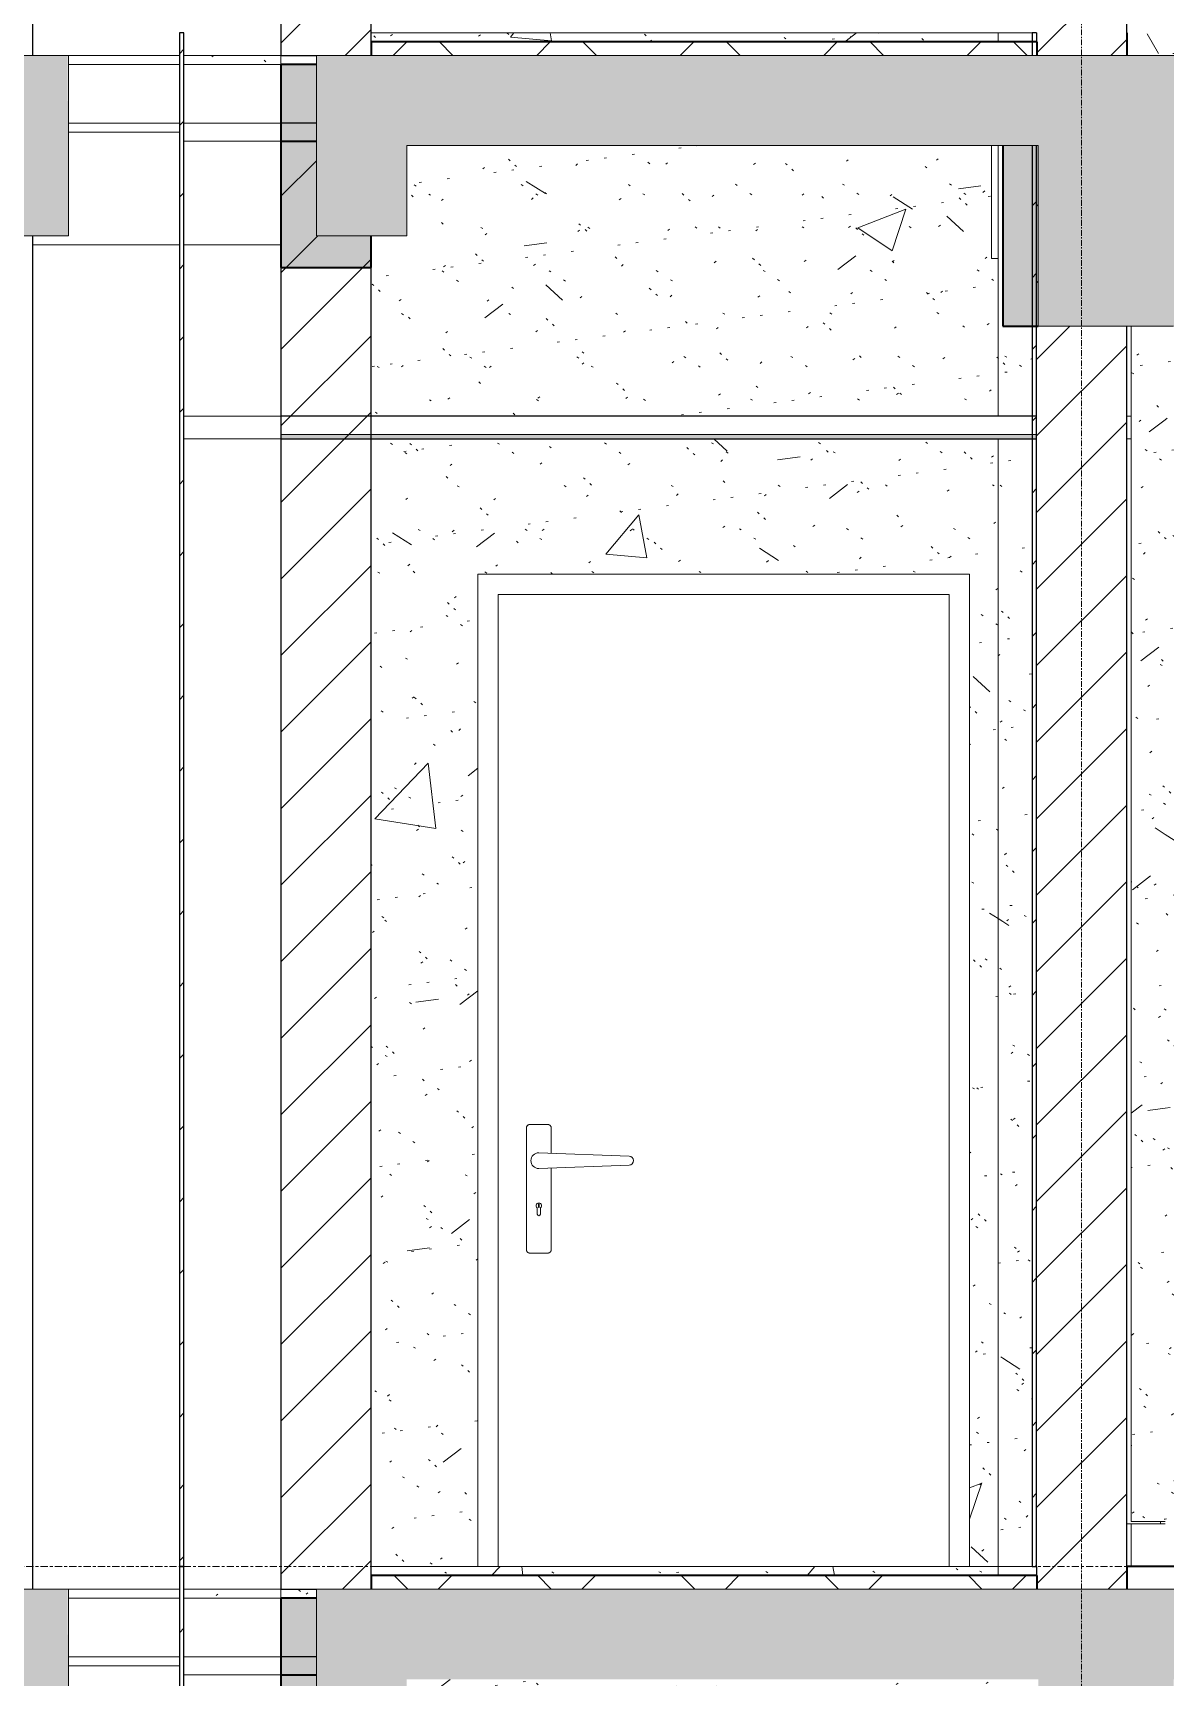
# Model space of a CAD drawing. Header units: millimetres. Extents: x 3451 to 201731, y -8641 to 35300.
# Drawn here: x 128366 to 130876, y 15555 to 19200 of the extents above; entities that cross this region are included whole.
import ezdxf

# ---------------------------------------------------------------- set-up
doc = ezdxf.new("R2010")
doc.units = ezdxf.units.MM
doc.linetypes.add('Centre', pattern=[31.75, 6.35, -4.7625, 15.875, -4.7625])
doc.linetypes.add('Grid Line', pattern=[22.225, 12.7, -3.175, 3.175, -3.175])
for name, color, linetype, lineweight in [('0-2', 50, 'Continuous', 5), ('A-CLNG', 13, 'Continuous', 9), ('A-CLNG-1', 13, 'Continuous', 25), ('A-CLNG-PATT-1', 13, 'Continuous', 9), ('A-DETL-GENF-1', 7, 'Continuous', 9), ('A-DETL-THIN', 151, 'Continuous', 9), ('A-DOOR', 31, 'Continuous', 9), ('A-DOOR-FRAM', 31, 'Continuous', 9), ('A-FLOR-1', 10, 'Continuous', 35), ('A-FLOR-2', 7, 'Continuous', 9), ('A-FLOR-3', 192, 'Continuous', 35), ('A-FLOR-HRAL', 11, 'Continuous', 9), ('A-FLOR-HRAL-1', 253, 'Continuous', 9), ('A-FLOR-HRAL-2', 53, 'Continuous', 18), ('A-FLOR-LEVL-2', 51, 'Centre', 9), ('A-FLOR-PATT-1', 7, 'Continuous', 9), ('A-FLOR-PATT-3', 8, 'Continuous', 9), ('A-FLOR-PATT-4', 67, 'Continuous', 9), ('A-WALL', 113, 'Continuous', 9), ('A-WALL-1', 113, 'Continuous', 25), ('A-WALL-PATT-2', 9, 'Continuous', 9), ('A-WALL-PATT-4', 111, 'Continuous', 9), ('I-WALL', 2, 'Continuous', 9), ('I-WALL-1', 7, 'Continuous', 9), ('I-WALL-2', 2, 'Continuous', 25), ('S-BEAM-1', 12, 'Continuous', 5), ('S-BEAM-2', 10, 'Continuous', 35), ('S-BEAM-3', 7, 'Continuous', 9), ('S-GRID-1', 1, 'Grid Line', 9)]:
    doc.layers.add(name, color=color, linetype=linetype, lineweight=lineweight)
pattern_1 = [(0, (-51987.05, 14125), (609.6, 152.4), [50.292, -406.908, 50.292, -406.908, -2438.4]), (0, (-51987.05, 14125), (609.6, 152.4), [-914.4, 50.292, -864.108, 50.292, -406.908, -1066.8]), (0, (-51987.05, 14125), (609.6, 152.4), [-2286, 50.292, -254.508, 50.292, -711.708]), (120, (-51758.45, 14201.2), (-436.7823, 451.7291), [50.292, -406.908, 50.292, -2845.308]), (120, (-51758.45, 14201.2), (-436.7823, 451.7291), [-507.492, -406.908, 50.292, -864.108, -1524]), (120, (-51758.45, 14201.2), (-436.7823, 451.7291), [-1828.8, 50.292, -406.908, 50.292, -1016.508]), (120, (-51758.45, 14201.2), (-436.7823, 451.7291), [-2336.292, -254.508, 50.292, -711.708]), (240, (-51682.25, 14506), (-172.8177, -604.1291), [50.292, -406.908, 50.292, -406.908, -2438.4]), (240, (-51682.25, 14506), (-172.8177, -604.1291), [-914.4, 50.292, -864.108, 50.292, -406.908, -1066.8]), (240, (-51682.25, 14506), (-172.8177, -604.1291), [-2286, 50.292, -254.508, 50.292, -711.708])]
pattern_2 = [(50, (-51987.05, 14125), (1093.104, -95.634), [114.3, -1257.3]), (355, (-51987, 14125), (-211.46, 1146.34), [91.44, -1005.84]), (100.451, (-51896, 14117), (881.656, 1050.7), [97.14, -1068.54]), (46.184, (-51987, 14429.8), (1626.47, -252.26), [171.45, -1885.95]), (96.636, (-51851.5, 14408.8), (1424.42, 1484.57), [145.71, -1602.81]), (351.184, (-51987, 14429.8), (1424.43, 1484.55), [137.16, -1508.76]), (21, (-51834.65, 14353.6), (909.686, -613.59), [114.3, -1257.3]), (326, (-51834.7, 14353.6), (370.81, 1105.13), [91.44, -1005.84]), (71.451, (-51758.8, 14302.5), (1280.503, 491.53), [97.14, -1068.54]), (37.5, (-51987.05, 14125), (18.531, 507.33), [50.292, -943.356, 50.292, -970.788, -1009.65]), (37.5, (-51987.05, 14125), (18.531, 507.33), [-2014.728, 50.292, -959.358]), (7.5, (-51987.05, 14125), (400.918, 601.084), [50.292, -531.876, 50.292, -920.496, -384.81]), (7.5, (-51987.05, 14125), (400.918, 601.084), [-1552.956, 50.292, -334.518]), (327.5, (-52326.9, 14125), (813.545, -34.374), [50.292, -330.708, 50.292, -1138.428, -1577.34]), (327.5, (-52326.9, 14125), (813.545, -34.374), [-1569.72, 50.29, -1527.05]), (317.5, (-52479.3, 14125), (888.775, 152.56), [50.292, -445.008, 50.292, -739.14, -1120.14]), (317.5, (-52479.3, 14125), (888.775, 152.56), [-1284.73, 50.29, -1069.85])]
pattern_3 = [(37.5, (-51987.05, 14125), (-4.7995, 146.8239), [5.029, -110.795, 5.029, -124.511, -123.825]), (37.5, (-51987.05, 14125), (-4.7995, 146.8239), [-245.364, 5.029, -118.796]), (7.5, (-51987.05, 14125), (134.8574, 215.0472), [5.029, -57.455, 5.029, -99.365, -40.005]), (7.5, (-51987.05, 14125), (134.8574, 215.0472), [-166.878, 5.029, -34.976]), (327.5, (-52080.78, 14125), (237.2978, 0.4316), [5.029, -33.071, 5.029, -132.131, -179.07]), (327.5, (-52080.78, 14125), (237.2978, 0.4316), [-175.26, 5.029, -174.041]), (317.5, (-52080.78, 14125), (229.067, 66.8792), [5.029, -14.021, 5.029, -84.887, -102.87]), (317.5, (-52080.78, 14125), (229.067, 66.8792), [-108.966, 5.029, -97.841])]
pattern_4 = [(45, (148640.78, 14125), (-84.8528, 84.8528), [])]
pattern_5 = [(45, (148640.78, 14125), (-159.099, 159.099), []), (135, (148640.78, 14125), (-159.099, -159.099), [])]
pattern_6 = [(50, (148640.8, 14125), (1093.104, -95.634), [114.3, -1257.3]), (355, (148640.8, 14125), (-211.46, 1146.34), [91.44, -1005.84]), (100.451, (148731.9, 14117), (881.656, 1050.7), [97.14, -1068.54]), (46.184, (148640.8, 14429.8), (1626.475, -252.26), [171.45, -1885.95]), (96.636, (148776.3, 14408.8), (1424.42, 1484.57), [145.71, -1602.81]), (351.184, (148640.8, 14429.8), (1424.43, 1484.55), [137.16, -1508.76]), (21, (148793.2, 14353.6), (909.686, -613.59), [114.3, -1257.3]), (326, (148793.2, 14353.6), (370.81, 1105.13), [91.44, -1005.84]), (71.451, (148869, 14302.5), (1280.503, 491.53), [97.14, -1068.54]), (37.5, (148640.8, 14125), (18.5313, 507.33), [50.292, -943.356, 50.292, -970.788, -1009.65]), (37.5, (148640.8, 14125), (18.5313, 507.33), [-2014.728, 50.292, -959.358]), (7.5, (148640.8, 14125), (400.918, 601.084), [50.292, -531.876, 50.292, -920.496, -384.81]), (7.5, (148640.8, 14125), (400.918, 601.084), [-1552.956, 50.292, -334.518]), (327.5, (148300.93, 14125), (813.545, -34.374), [50.292, -330.708, 50.292, -1138.428, -1577.34]), (327.5, (148300.93, 14125), (813.545, -34.374), [-1569.72, 50.292, -1527.048]), (317.5, (148148.5, 14125), (888.775, 152.56), [50.292, -445.008, 50.292, -739.14, -1120.14]), (317.5, (148148.5, 14125), (888.775, 152.56), [-1284.73, 50.29, -1069.85])]
pattern_7 = [(37.5, (148640.78, 14125), (-4.79953, 146.8239), [5.029, -110.795, 5.029, -124.511, -123.825]), (37.5, (148640.78, 14125), (-4.79953, 146.8239), [-245.364, 5.029, -118.796]), (7.5, (148640.78, 14125), (134.8574, 215.0472), [5.029, -57.455, 5.029, -99.365, -40.005]), (7.5, (148640.78, 14125), (134.8574, 215.0472), [-166.878, 5.029, -34.976]), (327.5, (148547.06, 14125), (237.29776, 0.4316), [5.029, -33.071, 5.029, -132.131, -179.07]), (327.5, (148547.06, 14125), (237.29776, 0.4316), [-175.26, 5.029, -174.041]), (317.5, (148547.06, 14125), (229.067, 66.8792), [5.029, -14.021, 5.029, -84.887, -102.87]), (317.5, (148547.06, 14125), (229.067, 66.8792), [-108.966, 5.029, -97.841])]
pattern_8 = [(45, (148640.78, 14125), (-79.5495, 79.5495), [])]

# ---------------------------------------------------------------- blocks, each defined once
blk = doc.blocks.new('NCV_TKTC_KET CAU_rvt-2-TKCS_MẶT CẮT D')
at = {"layer": 'A-FLOR-PATT-1'}
for points in [[(-71711.9, 18960), (-71633.3, 18960), (-71633.3, 19130), (-71711.9, 19130), (-71711.9, 19093)], [(-71633.3, 15560), (-71633.3, 15730), (-71711.9, 15730), (-71711.9, 15560)]]:
    blk.add_hatch(color=256, dxfattribs=at).paths.add_polyline_path(points)
at = {"layer": 'S-BEAM-1'}
for points in [[(-71531.7, 18680), (-71511.9, 18680), (-71511.9, 18750), (-71633.3, 18750), (-71633.3, 19130), (-71711.9, 19130), (-71711.9, 18680), (-71633.3, 18680)], [(-71531.7, 15280), (-71511.9, 15280), (-71511.9, 15350), (-71633.3, 15350), (-71633.3, 15730), (-71711.9, 15730), (-71711.9, 15280), (-71633.3, 15280)]]:
    blk.add_hatch(color=256, dxfattribs=at).paths.add_polyline_path(points)
h = blk.add_hatch(color=256, dxfattribs=at)
h.paths.add_polyline_path([(-69611.9, 18550), (-69611.9, 18950), (-69733.1, 18950), (-69733.1, 18550)])
h.paths.add_polyline_path([(-70111.9, 18550), (-70033.1, 18550), (-70033.1, 18950), (-70111.9, 18950)])
at = {"layer": 'A-FLOR-1'}
for p, q in [((-71633.3, 19130), (-71711.9, 19130)), ((-71711.9, 19130), (-71711.9, 18960)), ((-71711.9, 18960), (-71633.3, 18960)), ((-71633.3, 15730), (-71711.9, 15730)), ((-71711.9, 15730), (-71711.9, 15560)), ((-71711.9, 15560), (-71633.3, 15560))]:
    blk.add_line(p, q, dxfattribs=at)
at = {"layer": 'A-FLOR-2'}
for p, q in [((-72183.4, 19150), (-71936.9, 19150)), ((-71926.9, 19130), (-71711.9, 19130)), ((-71936.9, 18980), (-72183.4, 18980)), ((-71711.9, 18960), (-71926.9, 18960)), ((-72183.4, 15750), (-71936.9, 15750)), ((-71926.9, 15730), (-71711.9, 15730)), ((-71936.9, 15580), (-72183.4, 15580)), ((-71711.9, 15560), (-71926.9, 15560))]:
    blk.add_line(p, q, dxfattribs=at)
at = {"layer": 'S-BEAM-2'}
for p, q in [((-71633.3, 19130), (-71711.9, 19130)), ((-71711.9, 19130), (-71711.9, 18680)), ((-70111.9, 18950), (-70111.9, 18550)), ((-71511.9, 18680), (-71511.9, 18750)), ((-71711.9, 18680), (-71511.9, 18680)), ((-70111.9, 18550), (-70033.1, 18550)), ((-71633.3, 15730), (-71711.9, 15730)), ((-71711.9, 15730), (-71711.9, 15280))]:
    blk.add_line(p, q, dxfattribs=at)
at = {"layer": 'S-BEAM-3'}
for p, q in [((-72183.4, 19130), (-71936.9, 19130)), ((-71926.9, 19130), (-71711.9, 19130)), ((-70136.9, 18950), (-70136.9, 18700)), ((-71936.9, 18730), (-72261.9, 18730)), ((-71711.9, 18730), (-71926.9, 18730)), ((-70136.9, 18700), (-70121.9, 18700)), ((-72183.4, 15730), (-71936.9, 15730)), ((-71926.9, 15730), (-71711.9, 15730))]:
    blk.add_line(p, q, dxfattribs=at)
blk = doc.blocks.new('NCV_TKTC_TANG 6 - 8_rvt-6-TKCS_MẶT CẮT D')
at = {"layer": 'A-FLOR-PATT-4'}
h = blk.add_hatch(dxfattribs=at)
h.set_pattern_fill('FP_33', color=256, style=0, pattern_type=2)
h.set_pattern_definition(pattern_1)
h.paths.add_polyline_path([(-69836.9, 19150), (-66836.9, 19150), (-66836.9, 19200), (-69836.9, 19200)])
at = {"layer": 'A-FLOR-1'}
blk.add_line((-69836.9, 19200), (-69836.9, 19150), dxfattribs=at)
blk = doc.blocks.new('Railing - Railing-946623-TKCS_MẶT CẮT D')
at = {"layer": 'A-FLOR-HRAL-1'}
blk.add_line((-69826.9, 22695), (-69751.9, 22695), dxfattribs=at)
at = {"layer": 'A-FLOR-HRAL-2'}
for p, q in [((-69826.9, 22695), (-69836.9, 22695)), ((-69836.9, 22695), (-69836.9, 22600)), ((-69826.9, 22600), (-69826.9, 22695)), ((-69836.9, 22600), (-69826.9, 22600))]:
    blk.add_line(p, q, dxfattribs=at)
blk = doc.blocks.new('NCV_TKTC_TANG 5_rvt-2-TKCS_MẶT CẮT D')
at = {"layer": 'A-FLOR-PATT-4'}
h = blk.add_hatch(dxfattribs=at)
h.set_pattern_fill('FP_33', color=256, style=0, pattern_type=2)
h.set_pattern_definition(pattern_1)
h.paths.add_polyline_path([(-67613.3, 15750), (-66836.9, 15750), (-66836.9, 15800), (-69836.9, 15800), (-69836.9, 15750), (-68919.5, 15750)])
at = {"layer": 'A-WALL-PATT-2'}
h = blk.add_hatch(dxfattribs=at)
h.set_pattern_fill('FP_35', color=256, style=0, pattern_type=2)
h.set_pattern_definition(pattern_2)
h.paths.add_polyline_path([(-69751.9, 15900), (-66846.9, 15900), (-66846.9, 18700), (-69611.9, 18700), (-69611.9, 18550), (-69751.9, 18550), (-69751.9, 16008.7)])
h = blk.add_hatch(dxfattribs=at)
h.set_pattern_fill('FP_36', color=256, style=0, pattern_type=2)
h.set_pattern_definition(pattern_3)
h.paths.add_polyline_path([(-69751.9, 15900), (-66846.9, 15900), (-66846.9, 18700), (-69611.9, 18700), (-69611.9, 18550), (-69751.9, 18550), (-69751.9, 16008.7)])
h = blk.add_hatch(dxfattribs=at)
h.set_pattern_fill('FP_35', color=256, style=0, pattern_type=2)
h.set_pattern_definition(pattern_2)
h.paths.add_polyline_path([(-69751.9, 15900), (-69751.9, 18550), (-69826.9, 18550), (-69826.9, 15900)])
h = blk.add_hatch(dxfattribs=at)
h.set_pattern_fill('FP_36', color=256, style=0, pattern_type=2)
h.set_pattern_definition(pattern_3)
h.paths.add_polyline_path([(-69751.9, 15900), (-69751.9, 18550), (-69826.9, 18550), (-69826.9, 15900)])
at = {"layer": 'A-FLOR-1'}
for p, q in [((-66836.9, 15800), (-69836.9, 15800)), ((-69836.9, 15800), (-69836.9, 15750))]:
    blk.add_line(p, q, dxfattribs=at)
at = {"layer": 'I-WALL-1'}
for p, q in [((-69826.9, 18550), (-69826.9, 15900)), ((-69826.9, 15900), (-69751.9, 15900))]:
    blk.add_line(p, q, dxfattribs=at)
at = {"layer": 'A-FLOR-HRAL'}
blk.add_blockref('Railing - Railing-946623-TKCS_MẶT CẮT D', (0, -6800), dxfattribs=at)
blk = doc.blocks.new('FD_05 - FD_05-1000x2200mm-V389-TKCS_MẶT CẮT D')
at = {"layer": 'A-DOOR'}
for p, q in [((-71167.8, 6572.5), (-71167.8, 6302.5)), ((-71120.3, 6580), (-71160.3, 6580)), ((-71160.3, 6580), (-71120.3, 6580)), ((-71112.8, 6516.5), (-71112.8, 6572.5)), ((-70939.9, 6510), (-71140.3, 6517.5)), ((-71140.3, 6482.5), (-70939.9, 6490)), ((-71112.8, 6302.5), (-71112.8, 6483.5)), ((-71143.8, 6395.1), (-71143.8, 6381.2)), ((-71141, 6397), (-71141, 6403)), ((-71139.6, 6403), (-71139.6, 6397)), ((-71136.8, 6381.2), (-71136.8, 6395.1)), ((-71160.3, 6295), (-71120.3, 6295)), ((-71120.3, 6295), (-71160.3, 6295))]:
    blk.add_line(p, q, dxfattribs=at)
at = {"layer": 'A-DOOR', "flags": 128}
for points in [[(-71160.3, 6580), (-71160.6, 6580), (-71160.9, 6580), (-71161.2, 6579.9), (-71161.5, 6579.9), (-71161.8, 6579.9), (-71162.1, 6579.8), (-71162.4, 6579.7), (-71162.7, 6579.6), (-71163, 6579.5), (-71163.2, 6579.4), (-71163.5, 6579.3), (-71163.8, 6579.2), (-71164, 6579), (-71164.3, 6578.9), (-71164.5, 6578.7), (-71164.8, 6578.5), (-71165, 6578.3), (-71165.3, 6578.1), (-71165.5, 6577.9), (-71165.7, 6577.7), (-71165.9, 6577.5), (-71166.1, 6577.3), (-71166.3, 6577), (-71166.5, 6576.8), (-71166.6, 6576.6), (-71166.8, 6576.3), (-71166.9, 6576), (-71167.1, 6575.8), (-71167.2, 6575.5), (-71167.3, 6575.2), (-71167.4, 6574.9), (-71167.5, 6574.7), (-71167.6, 6574.4), (-71167.6, 6574.1), (-71167.7, 6573.8), (-71167.7, 6573.5), (-71167.8, 6573.2), (-71167.8, 6572.9), (-71167.8, 6572.6), (-71167.8, 6572.5)], [(-71112.8, 6572.5), (-71112.8, 6572.8), (-71112.8, 6573.1), (-71112.9, 6573.4), (-71112.9, 6573.7), (-71113, 6574), (-71113, 6574.3), (-71113.1, 6574.6), (-71113.2, 6574.9), (-71113.3, 6575.1), (-71113.4, 6575.4), (-71113.5, 6575.7), (-71113.7, 6576), (-71113.8, 6576.2), (-71114, 6576.5), (-71114.1, 6576.7), (-71114.3, 6577), (-71114.5, 6577.2), (-71114.7, 6577.4), (-71114.9, 6577.7), (-71115.1, 6577.9), (-71115.3, 6578.1), (-71115.5, 6578.3), (-71115.8, 6578.5), (-71116, 6578.6), (-71116.3, 6578.8), (-71116.5, 6579), (-71116.8, 6579.1), (-71117, 6579.3), (-71117.3, 6579.4), (-71117.6, 6579.5), (-71117.9, 6579.6), (-71118.2, 6579.7), (-71118.4, 6579.8), (-71118.7, 6579.8), (-71119, 6579.9), (-71119.3, 6579.9), (-71119.6, 6580), (-71119.9, 6580), (-71120.2, 6580), (-71120.3, 6580)], [(-71167.8, 6302.5), (-71167.8, 6302.2), (-71167.8, 6301.9), (-71167.8, 6301.6), (-71167.7, 6301.3), (-71167.7, 6301), (-71167.6, 6300.7), (-71167.5, 6300.4), (-71167.4, 6300.1), (-71167.3, 6299.9), (-71167.2, 6299.6), (-71167.1, 6299.3), (-71167, 6299), (-71166.8, 6298.8), (-71166.7, 6298.5), (-71166.5, 6298.3), (-71166.3, 6298), (-71166.1, 6297.8), (-71165.9, 6297.6), (-71165.7, 6297.3), (-71165.5, 6297.1), (-71165.3, 6296.9), (-71165.1, 6296.7), (-71164.9, 6296.5), (-71164.6, 6296.4), (-71164.4, 6296.2), (-71164.1, 6296), (-71163.8, 6295.9), (-71163.6, 6295.7), (-71163.3, 6295.6), (-71163, 6295.5), (-71162.7, 6295.4), (-71162.5, 6295.3), (-71162.2, 6295.2), (-71161.9, 6295.2), (-71161.6, 6295.1), (-71161.3, 6295.1), (-71161, 6295), (-71160.7, 6295), (-71160.4, 6295), (-71160.3, 6295)], [(-71120.3, 6295), (-71120, 6295), (-71119.7, 6295), (-71119.4, 6295.1), (-71119.1, 6295.1), (-71118.8, 6295.1), (-71118.5, 6295.2), (-71118.3, 6295.3), (-71118, 6295.4), (-71117.7, 6295.5), (-71117.4, 6295.6), (-71117.1, 6295.7), (-71116.9, 6295.8), (-71116.6, 6296), (-71116.3, 6296.1), (-71116.1, 6296.3), (-71115.8, 6296.5), (-71115.6, 6296.7), (-71115.4, 6296.9), (-71115.1, 6297.1), (-71114.9, 6297.3), (-71114.7, 6297.5), (-71114.5, 6297.7), (-71114.3, 6298), (-71114.2, 6298.2), (-71114, 6298.5), (-71113.8, 6298.7), (-71113.7, 6299), (-71113.6, 6299.2), (-71113.4, 6299.5), (-71113.3, 6299.8), (-71113.2, 6300.1), (-71113.1, 6300.4), (-71113, 6300.7), (-71113, 6300.9), (-71112.9, 6301.2), (-71112.9, 6301.5), (-71112.8, 6301.8), (-71112.8, 6302.1), (-71112.8, 6302.4), (-71112.8, 6302.5)]]:
    blk.add_lwpolyline(points, dxfattribs=at)
at = {"layer": 'A-DOOR'}
for centre, radius, start, end in [((-71160.3, 6572.5), 7.5, 150, 180), ((-71160.3, 6572.5), 7.5, 90, 120), ((-71120.3, 6572.5), 7.5, 60, 90), ((-71120.3, 6572.5), 7.5, 0, 30), ((-71140.3, 6500), 17.5, 90, 180), ((-71140.3, 6500), 17.5, 180, 270), ((-70940.3, 6500), 10, 0, 87.8544), ((-70940.3, 6500), 10, 272.1456, 0), ((-71140.3, 6400), 6, 305.6853, 234.3147), ((-71140.3, 6381.2), 3.5, 180, 0), ((-71140.3, 6403), 0.7, 0, 180), ((-71140.3, 6403), 0.7, 0, 180), ((-71140.3, 6397), 0.7, 180, 0), ((-71140.3, 6397), 0.7, 180, 0), ((-71160.3, 6302.5), 7.5, 180, 210), ((-71160.3, 6302.5), 7.5, 240, 270), ((-71120.3, 6302.5), 7.52, 270, 300), ((-71120.3, 6302.5), 7.52, 330, 0)]:
    blk.add_arc(centre, radius, start, end, dxfattribs=at)
at = {"layer": 'A-DOOR-FRAM'}
for p, q in [((-71230.3, 7755), (-71230.3, 5600)), ((-71230.3, 7755), (-70230.3, 7755)), ((-70230.3, 7755), (-70230.3, 5600))]:
    blk.add_line(p, q, dxfattribs=at)

msp = doc.modelspace()

# ---------------------------------------------------------------- hatches: boundary and pattern name
at = {"layer": 'A-CLNG-PATT-1'}
h = msp.add_hatch(dxfattribs=at)
h.set_pattern_fill('FP_41', color=256, style=0, pattern_type=2)
h.set_pattern_definition([(0, (148640.78, 14125), (1219.2, 304.8), [50.292, -864.108, 50.292, -864.108, -4876.8]), (0, (148640.78, 14125), (1219.2, 304.8), [-1828.8, 50.292, -1778.508, 50.292, -864.108, -2133.6]), (0, (148640.78, 14125), (1219.2, 304.8), [-4572, 50.292, -559.308, 50.292, -1473.708]), (120, (149097.98, 14277.4), (-873.5645, 903.458), [50.292, -864.108, 50.292, -5740.908]), (120, (149097.98, 14277.4), (-873.5645, 903.458), [-964.692, -864.108, 50.292, -1778.508, -3048]), (120, (149097.98, 14277.4), (-873.5645, 903.458), [-3657.6, 50.292, -864.108, 50.292, -2083.308]), (120, (149097.98, 14277.4), (-873.5645, 903.458), [-4622.292, -559.308, 50.292, -1473.708]), (240, (149250.38, 14887), (-345.6355, -1208.258), [50.292, -864.108, 50.292, -5740.908]), (240, (149250.38, 14887), (-345.6355, -1208.258), [-964.692, -864.108, 50.292, -1778.508, -3048]), (240, (149250.38, 14887), (-345.6355, -1208.258), [-3657.6, 50.292, -864.108, 50.292, -2083.308]), (240, (149250.38, 14887), (-345.6355, -1208.258), [-4622.292, -559.308, 50.292, -1473.708])])
h.paths.add_polyline_path([(152606.6, 18300), (154890.5, 18300), (154890.5, 18310), (151465.9, 18310), (151465.9, 18300), (151953.6, 18300)])
h.paths.add_polyline_path([(129096.1, 18300), (130590.9, 18300), (130590.9, 18310), (128915.9, 18310), (128915.9, 18300)])
h.paths.add_polyline_path([(167090.9, 18300), (167090.9, 18310), (165090.5, 18310), (165090.5, 18300), (166974.2, 18300)])
at = {"layer": 'A-DETL-GENF-1'}
h = msp.add_hatch(color=256, dxfattribs=at)
h.paths.add_polyline_path([(160692.2, 18550), (160692.2, 18950), (167092.5, 18950), (167092.5, 18700), (167692.5, 18700), (167692.5, 18950), (171492.9, 18950), (171492.9, 18750), (171692.9, 18750), (171692.9, 18950), (175790.9, 18950), (175790.9, 18550), (176090.9, 18550), (176090.9, 19150), (151265.9, 19150), (151265.9, 18750), (151467.6, 18750), (151467.6, 18950), (154892.5, 18950), (154892.5, 18750), (155092.5, 18750), (155092.5, 18950), (156090.8, 18950), (156090.8, 18550), (156392.5, 18550), (156392.5, 18950), (160390.5, 18950), (160390.5, 18550), (160443.5, 18550)])
h.paths.add_polyline_path([(130894.7, 18550), (130894.7, 18950), (135595.5, 18950), (135595.5, 18750), (135794.6, 18750), (135794.6, 18950), (138744.6, 18950), (138744.6, 18550), (139044.6, 18550), (139044.6, 18950), (143794.6, 18950), (143794.6, 18750), (143994.6, 18750), (143994.6, 18950), (146969.9, 18950), (146969.9, 18550), (147269.9, 18550), (147269.9, 18950), (148965.9, 18950), (148965.9, 18750), (149165.9, 18751.3), (149165.9, 19150), (128994.6, 19150), (128994.6, 18750), (129194.6, 18750), (129194.6, 18950), (130594.7, 18950), (130594.7, 18550)])
h.paths.add_polyline_path([(122694.6, 18550), (122694.6, 19150), (122392.5, 19150), (122392.5, 18550)])
h.paths.add_polyline_path([(128444.5, 18750), (128443, 19150), (126628.8, 19150), (126628.8, 18750), (126828.8, 18750), (126828.8, 18950), (128244.5, 18950), (128244.5, 18750)])
h = msp.add_hatch(color=256, dxfattribs=at)
h.paths.add_polyline_path([(160692.2, 15150), (160692.2, 15550), (167092.5, 15550), (167092.5, 15300), (167692.5, 15300), (167692.5, 15550), (171492.9, 15550), (171492.9, 15350), (171692.9, 15350), (171692.9, 15550), (175790.9, 15550), (175790.9, 15150), (176090.9, 15150), (176090.9, 15750), (151265.9, 15750), (151265.9, 15350), (151467.6, 15350), (151467.6, 15550), (154892.5, 15550), (154892.5, 15350), (155092.5, 15350), (155092.5, 15550), (156090.8, 15550), (156090.8, 15150), (156392.5, 15150), (156392.5, 15550), (160390.5, 15550), (160390.5, 15150), (160443.5, 15150)])
h.paths.add_polyline_path([(122694.6, 15150), (122694.6, 15750), (122392.5, 15750), (122392.5, 15150)])
h.paths.add_polyline_path([(130594.7, 15150), (130894.7, 15150), (130894.7, 15550), (135595.5, 15550), (135595.5, 15350), (135794.6, 15350), (135794.6, 15550), (138744.6, 15550), (138744.6, 15150), (139044.6, 15150), (139044.6, 15550), (143794.6, 15550), (143794.6, 15350), (143994.6, 15350), (143994.6, 15550), (146969.9, 15550), (146969.9, 15150), (147269.9, 15150), (147269.9, 15550), (148965.9, 15550), (148965.9, 15350), (149165.9, 15351.3), (149165.9, 15750), (128994.6, 15750), (128994.6, 15350), (129194.6, 15350), (129194.6, 15550), (130594.7, 15550), (130594.7, 15391.9)])
h.paths.add_polyline_path([(128444.5, 15350), (128443, 15750), (126628.8, 15750), (126628.8, 15350), (126828.8, 15350), (126828.8, 15550), (128244.5, 15550), (128244.5, 15350)])
at = {"layer": 'A-FLOR-PATT-3'}
h = msp.add_hatch(dxfattribs=at)
h.set_pattern_fill('FP_49', color=256, style=0, pattern_type=2)
h.set_pattern_definition(pattern_5)
h.paths.add_polyline_path([(153520.6, 19150), (154890.5, 19150), (154890.5, 19180), (151465.9, 19180), (151467.6, 19150), (152606.6, 19150)])
h.paths.add_polyline_path([(167090.9, 19150), (167090.9, 19180), (165090.5, 19180), (165090.5, 19150), (166290.7, 19150)])
h.paths.add_polyline_path([(129749.2, 19150), (130592.5, 19150), (130592.5, 19180), (129115.9, 19180), (129115.9, 19150), (129706.6, 19150)])
h = msp.add_hatch(dxfattribs=at)
h.set_pattern_fill('FP_49', color=256, style=0, pattern_type=2)
h.set_pattern_definition(pattern_5)
h.paths.add_polyline_path([(166974.2, 15750), (167090.9, 15750), (167090.9, 15780), (165090.5, 15780), (165090.5, 15750), (166290.7, 15750)])
h.paths.add_polyline_path([(152037.7, 15750), (154890.5, 15750), (154890.5, 15780), (151465.9, 15780), (151467.6, 15750)])
h.paths.add_polyline_path([(129706.6, 15750), (130592.5, 15750), (130592.5, 15780), (129115.9, 15780), (129115.9, 15750), (129194.6, 15750)])
at = {"layer": 'A-WALL-PATT-4'}
h = msp.add_hatch(dxfattribs=at)
h.set_pattern_fill('FP_32', color=256, style=0, pattern_type=2)
h.set_pattern_definition(pattern_4)
h.paths.add_polyline_path([(128915.9, 19150), (129115.9, 19150), (129115.9, 22150), (128994.6, 22150), (128994.6, 22400), (128915.9, 22400), (128915.9, 19151.6)])
h = msp.add_hatch(dxfattribs=at)
h.set_pattern_fill('FP_32', color=256, style=0, pattern_type=2)
h.set_pattern_definition(pattern_4)
h.paths.add_polyline_path([(130728.8, 19150), (130790.9, 19150), (130790.9, 21950), (130594.7, 21950), (130594.7, 22350), (130590.9, 22350), (130590.9, 19150)])
h = msp.add_hatch(dxfattribs=at)
h.set_pattern_fill('FP_35', color=256, style=0, pattern_type=2)
h.set_pattern_definition(pattern_6)
h.paths.add_polyline_path([(127790, 15800), (127830.9, 15800), (127830.9, 18730), (127591, 18730), (127591, 18350), (127516, 18350), (127516, 15800)])
h.paths.add_polyline_path([(126373.8, 15800), (127316, 15800), (127316, 18350), (126121, 18350), (126121, 17269), (126368.8, 17088.9), (126368.8, 17076.5), (126373.8, 17072.9), (126373.8, 15891.3)])
h.paths.add_polyline_path([(126155.8, 15988.9), (126155.8, 16231.3), (126121, 16256.6), (126121, 15988.9)])
h.paths.add_polyline_path([(126363.8, 15988.9), (126363.8, 16080.2), (126269.8, 16148.5), (126269.8, 15988.9), (126362.5, 15988.9)])
h.paths.add_polyline_path([(126259.8, 15988.9), (126259.8, 16155.7), (126165.8, 16224), (126165.8, 15988.9)])
h.paths.add_polyline_path([(126363.8, 16092.5), (126363.8, 16884), (126269.8, 16815.7), (126269.8, 16160.8)])
h.paths.add_polyline_path([(126259.8, 16168.1), (126259.8, 16808.5), (126165.8, 16740.2), (126165.8, 16236.4), (126246.5, 16177.8)])
h.paths.add_polyline_path([(126155.8, 16243.6), (126155.8, 16732.9), (126121, 16707.5), (126121, 16269)])
h.paths.add_polyline_path([(126121, 16719.9), (126155.8, 16745.3), (126155.8, 17231.3), (126121, 17256.6), (126121, 16740.2)])
h.paths.add_polyline_path([(126165.8, 16752.5), (126259.8, 16820.8), (126259.8, 17155.7), (126165.8, 17224), (126165.8, 16815.7)])
h.paths.add_polyline_path([(126269.8, 16828.1), (126363.8, 16896.4), (126363.8, 17080.2), (126269.8, 17148.5), (126269.8, 16900)])
h.paths.add_polyline_path([(128907.2, 19130), (128915.9, 19130), (128915.9, 19150), (128700.9, 19150), (128700.9, 19130), (128769.6, 19130)])
h.paths.add_polyline_path([(127830.9, 19150), (127830.9, 19200), (127516, 19200), (127516, 19150), (127790, 19150)])
h.paths.add_polyline_path([(126828.8, 19150), (127316, 19150), (127316, 19200), (126373.8, 19200), (126373.8, 19150), (126628.8, 19150)])
h.paths.add_polyline_path([(126155.8, 19150), (126155.8, 19169.3), (126121, 19194.7), (126121, 19150), (126155.7, 19150)])
h.paths.add_polyline_path([(126182.5, 19150), (126180.9, 19151.1), (126179.4, 19150)])
h.paths.add_polyline_path([(126165.8, 19152.5), (126172.4, 19157.3), (126165.8, 19162.1)])
h = msp.add_hatch(dxfattribs=at)
h.set_pattern_fill('FP_36', color=256, style=0, pattern_type=2)
h.set_pattern_definition(pattern_7)
h.paths.add_polyline_path([(127790, 15800), (127830.9, 15800), (127830.9, 18730), (127591, 18730), (127591, 18350), (127516, 18350), (127516, 15800)])
h.paths.add_polyline_path([(126373.8, 15800), (127316, 15800), (127316, 18350), (126121, 18350), (126121, 17269), (126368.8, 17088.9), (126368.8, 17076.5), (126373.8, 17072.9), (126373.8, 15891.3)])
h.paths.add_polyline_path([(126155.8, 15988.9), (126155.8, 16231.3), (126121, 16256.6), (126121, 15988.9)])
h.paths.add_polyline_path([(126363.8, 15988.9), (126363.8, 16080.2), (126269.8, 16148.5), (126269.8, 15988.9), (126362.5, 15988.9)])
h.paths.add_polyline_path([(126259.8, 15988.9), (126259.8, 16155.7), (126165.8, 16224), (126165.8, 15988.9)])
h.paths.add_polyline_path([(126363.8, 16092.5), (126363.8, 16884), (126269.8, 16815.7), (126269.8, 16160.8)])
h.paths.add_polyline_path([(126259.8, 16168.1), (126259.8, 16808.5), (126165.8, 16740.2), (126165.8, 16236.4), (126246.5, 16177.8)])
h.paths.add_polyline_path([(126155.8, 16243.6), (126155.8, 16732.9), (126121, 16707.5), (126121, 16269)])
h.paths.add_polyline_path([(126121, 16719.9), (126155.8, 16745.3), (126155.8, 17231.3), (126121, 17256.6), (126121, 16740.2)])
h.paths.add_polyline_path([(126165.8, 16752.5), (126259.8, 16820.8), (126259.8, 17155.7), (126165.8, 17224), (126165.8, 16815.7)])
h.paths.add_polyline_path([(126269.8, 16828.1), (126363.8, 16896.4), (126363.8, 17080.2), (126269.8, 17148.5), (126269.8, 16900)])
h.paths.add_polyline_path([(128907.2, 19130), (128915.9, 19130), (128915.9, 19150), (128700.9, 19150), (128700.9, 19130), (128769.6, 19130)])
h.paths.add_polyline_path([(127830.9, 19150), (127830.9, 19200), (127516, 19200), (127516, 19150), (127790, 19150)])
h.paths.add_polyline_path([(126828.8, 19150), (127316, 19150), (127316, 19200), (126373.8, 19200), (126373.8, 19150), (126628.8, 19150)])
h.paths.add_polyline_path([(126155.8, 19150), (126155.8, 19169.3), (126121, 19194.7), (126121, 19150), (126155.7, 19150)])
h.paths.add_polyline_path([(126182.5, 19150), (126180.9, 19151.1), (126179.4, 19150)])
h.paths.add_polyline_path([(126165.8, 19152.5), (126172.4, 19157.3), (126165.8, 19162.1)])
h = msp.add_hatch(dxfattribs=at)
h.set_pattern_fill('FP_40', color=256, style=0, pattern_type=2)
h.set_pattern_definition(pattern_8)
h.paths.add_polyline_path([(128700.9, 15800), (128700.9, 19200), (128690.9, 19200), (128690.9, 15800)])
h = msp.add_hatch(dxfattribs=at)
h.set_pattern_fill('FP_35', color=256, style=0, pattern_type=2)
h.set_pattern_definition(pattern_6)
h.paths.add_polyline_path([(129352.5, 15800), (129352.5, 18000), (130442.5, 18000), (130442.5, 15800), (130505.9, 15800), (130505.9, 18300), (129115.9, 18300), (129115.9, 15800)])
h.paths.add_polyline_path([(130168.5, 18350), (130505.9, 18350), (130505.9, 18700), (130490.9, 18700), (130490.9, 18950), (129194.6, 18950), (129194.6, 18750), (129115.9, 18750), (129115.9, 18350), (130165.8, 18350)])
h.paths.add_polyline_path([(128700.9, 19130), (128994.6, 19130), (128994.6, 19150), (128700.9, 19150)])
h.paths.add_polyline_path([(130402.2, 19180), (130505.9, 19180), (130505.9, 19200), (129115.9, 19200), (129115.9, 19180), (129749.2, 19180)])
h = msp.add_hatch(dxfattribs=at)
h.set_pattern_fill('FP_36', color=256, style=0, pattern_type=2)
h.set_pattern_definition(pattern_7)
h.paths.add_polyline_path([(129352.5, 15800), (129352.5, 18000), (130442.5, 18000), (130442.5, 15800), (130505.9, 15800), (130505.9, 18300), (129115.9, 18300), (129115.9, 15800)])
h.paths.add_polyline_path([(130168.5, 18350), (130505.9, 18350), (130505.9, 18700), (130490.9, 18700), (130490.9, 18950), (129194.6, 18950), (129194.6, 18750), (129115.9, 18750), (129115.9, 18350), (130165.8, 18350)])
h.paths.add_polyline_path([(128700.9, 19130), (128994.6, 19130), (128994.6, 19150), (128700.9, 19150)])
h.paths.add_polyline_path([(130402.2, 19180), (130505.9, 19180), (130505.9, 19200), (129115.9, 19200), (129115.9, 19180), (129749.2, 19180)])
h = msp.add_hatch(dxfattribs=at)
h.set_pattern_fill('FP_35', color=256, style=0, pattern_type=2)
h.set_pattern_definition(pattern_6)
h.paths.add_polyline_path([(130515.9, 15800), (130515.9, 18300), (130505.9, 18300), (130505.9, 15800)])
h.paths.add_polyline_path([(130515.9, 18350), (130515.9, 18950), (130505.9, 18950), (130505.9, 18350)])
h.paths.add_polyline_path([(130505.9, 19180), (130515.9, 19180), (130515.9, 19200), (130505.9, 19200)])
h = msp.add_hatch(dxfattribs=at)
h.set_pattern_fill('FP_36', color=256, style=0, pattern_type=2)
h.set_pattern_definition(pattern_7)
h.paths.add_polyline_path([(130515.9, 15800), (130515.9, 18300), (130505.9, 18300), (130505.9, 15800)])
h.paths.add_polyline_path([(130515.9, 18350), (130515.9, 18950), (130505.9, 18950), (130505.9, 18350)])
h.paths.add_polyline_path([(130505.9, 19180), (130515.9, 19180), (130515.9, 19200), (130505.9, 19200)])
h = msp.add_hatch(dxfattribs=at)
h.set_pattern_fill('FP_35', color=256, style=0, pattern_type=2)
h.set_pattern_definition(pattern_6)
h.paths.add_polyline_path([(130580.9, 15800), (130580.9, 18300), (130515.9, 18300), (130515.9, 15800)])
h.paths.add_polyline_path([(130532.2, 18350), (130580.9, 18350), (130580.9, 18550), (130515.9, 18550), (130515.9, 18350)])
h.paths.add_polyline_path([(130580.9, 19180), (130580.9, 19200), (130515.9, 19200), (130516.3, 19180)])
h = msp.add_hatch(dxfattribs=at)
h.set_pattern_fill('FP_36', color=256, style=0, pattern_type=2)
h.set_pattern_definition(pattern_7)
h.paths.add_polyline_path([(130580.9, 15800), (130580.9, 18300), (130515.9, 18300), (130515.9, 15800)])
h.paths.add_polyline_path([(130532.2, 18350), (130580.9, 18350), (130580.9, 18550), (130515.9, 18550), (130515.9, 18350)])
h.paths.add_polyline_path([(130580.9, 19180), (130580.9, 19200), (130515.9, 19200), (130516.3, 19180)])
h = msp.add_hatch(dxfattribs=at)
h.set_pattern_fill('FP_40', color=256, style=0, pattern_type=2)
h.set_pattern_definition(pattern_8)
h.paths.add_polyline_path([(130590.9, 15800), (130590.9, 18950), (130580.9, 18950), (130580.9, 15800)])
h.paths.add_polyline_path([(130580.9, 19150), (130590.9, 19150), (130590.9, 19200), (130580.9, 19200)])
h = msp.add_hatch(dxfattribs=at)
h.set_pattern_fill('FP_32', color=256, style=0, pattern_type=2)
h.set_pattern_definition(pattern_4)
h.paths.add_polyline_path([(128994.6, 15750), (129115.9, 15750), (129115.9, 18750), (128994.6, 18750), (128994.6, 19000), (128915.9, 19000), (128915.9, 15750)])
h = msp.add_hatch(dxfattribs=at)
h.set_pattern_fill('FP_32', color=256, style=0, pattern_type=2)
h.set_pattern_definition(pattern_4)
h.paths.add_polyline_path([(130594.7, 15750), (130790.9, 15750), (130790.9, 18550), (130594.7, 18550), (130594.7, 18950), (130590.9, 18950), (130590.9, 15750)])
h = msp.add_hatch(dxfattribs=at)
h.set_pattern_fill('FP_35', color=256, style=0, pattern_type=2)
h.set_pattern_definition(pattern_6)
h.paths.add_polyline_path([(126483.8, 12400), (127316, 12400), (127316, 14950), (126121, 14950), (126121, 13869), (126368.8, 13688.9), (126368.8, 13676.5), (126373.8, 13672.9), (126373.8, 12400)])
h.paths.add_polyline_path([(127790, 12400), (127830.9, 12400), (127830.9, 15330), (127591, 15330), (127591, 14950), (127516, 14950), (127516, 12400)])
h.paths.add_polyline_path([(126363.8, 12588.9), (126363.8, 12680.2), (126269.8, 12748.5), (126269.8, 12588.9), (126362.5, 12588.9)])
h.paths.add_polyline_path([(126165.8, 12588.9), (126259.8, 12588.9), (126259.8, 12755.7), (126165.8, 12824), (126165.8, 12676.5)])
h.paths.add_polyline_path([(126155.8, 12588.9), (126155.8, 12831.3), (126121, 12856.6), (126121, 12588.9)])
h.paths.add_polyline_path([(126363.8, 12692.5), (126363.8, 13484), (126269.8, 13415.7), (126269.8, 12760.8)])
h.paths.add_polyline_path([(126259.8, 12768.1), (126259.8, 13408.5), (126165.8, 13340.2), (126165.8, 12836.4), (126246.5, 12777.8)])
h.paths.add_polyline_path([(126155.8, 12843.6), (126155.8, 13332.9), (126121, 13307.5), (126121, 12869)])
h.paths.add_polyline_path([(126121, 13319.9), (126155.8, 13345.3), (126155.8, 13831.3), (126121, 13856.6), (126121, 13340.2)])
h.paths.add_polyline_path([(126165.8, 13352.5), (126259.8, 13420.8), (126259.8, 13755.7), (126165.8, 13824), (126165.8, 13415.7)])
h.paths.add_polyline_path([(126269.8, 13428.1), (126363.8, 13496.4), (126363.8, 13680.2), (126269.8, 13748.5), (126269.8, 13500)])
h.paths.add_polyline_path([(128700.9, 15730), (128915.9, 15730), (128915.9, 15750), (128700.9, 15750)])
h.paths.add_polyline_path([(127790, 15750), (127830.9, 15750), (127830.9, 15800), (127516, 15800), (127516, 15750), (127591, 15750)])
h.paths.add_polyline_path([(127316, 15750), (127316, 15800), (126373.8, 15800), (126373.8, 15750), (127291, 15750)])
h.paths.add_polyline_path([(126155.8, 15750), (126155.8, 15769.3), (126121, 15794.7), (126121, 15750), (126155.7, 15750)])
h.paths.add_polyline_path([(126165.8, 15752.5), (126172.4, 15757.3), (126165.8, 15762.1)])
h = msp.add_hatch(dxfattribs=at)
h.set_pattern_fill('FP_36', color=256, style=0, pattern_type=2)
h.set_pattern_definition(pattern_7)
h.paths.add_polyline_path([(126483.8, 12400), (127316, 12400), (127316, 14950), (126121, 14950), (126121, 13869), (126368.8, 13688.9), (126368.8, 13676.5), (126373.8, 13672.9), (126373.8, 12400)])
h.paths.add_polyline_path([(127790, 12400), (127830.9, 12400), (127830.9, 15330), (127591, 15330), (127591, 14950), (127516, 14950), (127516, 12400)])
h.paths.add_polyline_path([(126363.8, 12588.9), (126363.8, 12680.2), (126269.8, 12748.5), (126269.8, 12588.9), (126362.5, 12588.9)])
h.paths.add_polyline_path([(126165.8, 12588.9), (126259.8, 12588.9), (126259.8, 12755.7), (126165.8, 12824), (126165.8, 12676.5)])
h.paths.add_polyline_path([(126155.8, 12588.9), (126155.8, 12831.3), (126121, 12856.6), (126121, 12588.9)])
h.paths.add_polyline_path([(126363.8, 12692.5), (126363.8, 13484), (126269.8, 13415.7), (126269.8, 12760.8)])
h.paths.add_polyline_path([(126259.8, 12768.1), (126259.8, 13408.5), (126165.8, 13340.2), (126165.8, 12836.4), (126246.5, 12777.8)])
h.paths.add_polyline_path([(126155.8, 12843.6), (126155.8, 13332.9), (126121, 13307.5), (126121, 12869)])
h.paths.add_polyline_path([(126121, 13319.9), (126155.8, 13345.3), (126155.8, 13831.3), (126121, 13856.6), (126121, 13340.2)])
h.paths.add_polyline_path([(126165.8, 13352.5), (126259.8, 13420.8), (126259.8, 13755.7), (126165.8, 13824), (126165.8, 13415.7)])
h.paths.add_polyline_path([(126269.8, 13428.1), (126363.8, 13496.4), (126363.8, 13680.2), (126269.8, 13748.5), (126269.8, 13500)])
h.paths.add_polyline_path([(128700.9, 15730), (128915.9, 15730), (128915.9, 15750), (128700.9, 15750)])
h.paths.add_polyline_path([(127790, 15750), (127830.9, 15750), (127830.9, 15800), (127516, 15800), (127516, 15750), (127591, 15750)])
h.paths.add_polyline_path([(127316, 15750), (127316, 15800), (126373.8, 15800), (126373.8, 15750), (127291, 15750)])
h.paths.add_polyline_path([(126155.8, 15750), (126155.8, 15769.3), (126121, 15794.7), (126121, 15750), (126155.7, 15750)])
h.paths.add_polyline_path([(126165.8, 15752.5), (126172.4, 15757.3), (126165.8, 15762.1)])
h = msp.add_hatch(dxfattribs=at)
h.set_pattern_fill('FP_40', color=256, style=0, pattern_type=2)
h.set_pattern_definition(pattern_8)
h.paths.add_polyline_path([(128700.9, 12400), (128700.9, 15800), (128690.9, 15800), (128690.9, 12400)])
h = msp.add_hatch(dxfattribs=at)
h.set_pattern_fill('FP_35', color=256, style=0, pattern_type=2)
h.set_pattern_definition(pattern_6)
h.paths.add_polyline_path([(129115.9, 12400), (129352.5, 12400), (129352.5, 14600), (130442.5, 14600), (130442.5, 12400), (130505.9, 12400), (130505.9, 14900), (129115.9, 14900), (129115.9, 12924.4)])
h.paths.add_polyline_path([(129749.2, 14950), (130505.9, 14950), (130505.9, 15300), (130490.9, 15300), (130490.9, 15550), (129194.6, 15550), (129194.6, 15350), (129115.9, 15350), (129115.9, 14950), (129710.8, 14950)])
h.paths.add_polyline_path([(128738.9, 15730), (128994.6, 15730), (128994.6, 15750), (128700.9, 15750), (128700.9, 15730)])
h.paths.add_polyline_path([(129115.9, 15780), (130505.9, 15780), (130505.9, 15800), (129115.9, 15800)])
h = msp.add_hatch(dxfattribs=at)
h.set_pattern_fill('FP_36', color=256, style=0, pattern_type=2)
h.set_pattern_definition(pattern_7)
h.paths.add_polyline_path([(129115.9, 12400), (129352.5, 12400), (129352.5, 14600), (130442.5, 14600), (130442.5, 12400), (130505.9, 12400), (130505.9, 14900), (129115.9, 14900), (129115.9, 12924.4)])
h.paths.add_polyline_path([(129749.2, 14950), (130505.9, 14950), (130505.9, 15300), (130490.9, 15300), (130490.9, 15550), (129194.6, 15550), (129194.6, 15350), (129115.9, 15350), (129115.9, 14950), (129710.8, 14950)])
h.paths.add_polyline_path([(128738.9, 15730), (128994.6, 15730), (128994.6, 15750), (128700.9, 15750), (128700.9, 15730)])
h.paths.add_polyline_path([(129115.9, 15780), (130505.9, 15780), (130505.9, 15800), (129115.9, 15800)])
h = msp.add_hatch(dxfattribs=at)
h.set_pattern_fill('FP_35', color=256, style=0, pattern_type=2)
h.set_pattern_definition(pattern_6)
h.paths.add_polyline_path([(130505.9, 12400), (130515.9, 12400), (130515.9, 14900), (130505.9, 14900), (130505.9, 12924.4)])
h.paths.add_polyline_path([(130505.9, 14950), (130515.9, 14950), (130515.9, 15550), (130505.9, 15550), (130505.9, 15150)])
h.paths.add_polyline_path([(130515.9, 15780), (130515.9, 15800), (130505.9, 15800), (130505.9, 15780)])
h = msp.add_hatch(dxfattribs=at)
h.set_pattern_fill('FP_36', color=256, style=0, pattern_type=2)
h.set_pattern_definition(pattern_7)
h.paths.add_polyline_path([(130505.9, 12400), (130515.9, 12400), (130515.9, 14900), (130505.9, 14900), (130505.9, 12924.4)])
h.paths.add_polyline_path([(130505.9, 14950), (130515.9, 14950), (130515.9, 15550), (130505.9, 15550), (130505.9, 15150)])
h.paths.add_polyline_path([(130515.9, 15780), (130515.9, 15800), (130505.9, 15800), (130505.9, 15780)])
h = msp.add_hatch(dxfattribs=at)
h.set_pattern_fill('FP_35', color=256, style=0, pattern_type=2)
h.set_pattern_definition(pattern_6)
h.paths.add_polyline_path([(130590.9, 12400), (130589.9, 14900), (130515.9, 14900), (130515.9, 12400), (130582.6, 12400)])
h.paths.add_polyline_path([(130515.9, 14950), (130590.9, 14950), (130590.7, 15150), (130515.9, 15150)])
h.paths.add_polyline_path([(130515.9, 15780), (130590.9, 15780), (130590.9, 15800), (130515.9, 15800)])
h = msp.add_hatch(dxfattribs=at)
h.set_pattern_fill('FP_36', color=256, style=0, pattern_type=2)
h.set_pattern_definition(pattern_7)
h.paths.add_polyline_path([(130590.9, 12400), (130589.9, 14900), (130515.9, 14900), (130515.9, 12400), (130582.6, 12400)])
h.paths.add_polyline_path([(130515.9, 14950), (130590.9, 14950), (130590.7, 15150), (130515.9, 15150)])
h.paths.add_polyline_path([(130515.9, 15780), (130590.9, 15780), (130590.9, 15800), (130515.9, 15800)])
h = msp.add_hatch(dxfattribs=at)
h.set_pattern_fill('FP_32', color=256, style=0, pattern_type=2)
h.set_pattern_definition(pattern_4)
h.paths.add_polyline_path([(129096.1, 12350), (129115.9, 12350), (129115.9, 15350), (128994.6, 15350), (128994.6, 15600), (128915.9, 15600), (128915.9, 12350), (128994.6, 12350)])

# ---------------------------------------------------------------- linework, layer by layer
at = {"layer": 'A-CLNG'}
for p, q in [((128700.9, 18350), (128915.9, 18350)), ((130790.9, 18350), (130800.9, 18350)), ((128915.9, 18300), (128700.9, 18300)), ((130590.9, 18310), (128915.9, 18310)), ((130800.9, 18300), (130790.9, 18300))]:
    msp.add_line(p, q, dxfattribs=at)
at = {"layer": 'A-CLNG-1'}
for p, q in [((130590.9, 18350), (128915.9, 18350)), ((128915.9, 18300), (130590.9, 18300))]:
    msp.add_line(p, q, dxfattribs=at)
at = {"layer": 'A-DETL-THIN'}
for p, q in [((128444.5, 19150), (126628.8, 19150)), ((128444.5, 18750), (128444.5, 19150)), ((149165.9, 19150), (128994.6, 19150)), ((128994.6, 19150), (128994.6, 18750)), ((129194.6, 18750), (129194.6, 18950)), ((129194.6, 18950), (130594.7, 18950)), ((130594.7, 18950), (130594.7, 18550)), ((128244.5, 18750), (128444.5, 18750)), ((128994.6, 18750), (129194.6, 18750)), ((130594.7, 18550), (130894.7, 18550)), ((128444.5, 15750), (126628.8, 15750)), ((128444.5, 15350), (128444.5, 15750)), ((149165.9, 15750), (128994.6, 15750)), ((128994.6, 15750), (128994.6, 15350))]:
    msp.add_line(p, q, dxfattribs=at)
at = {"layer": 'A-FLOR-3'}
for p, q in [((130592.5, 19180), (129115.9, 19180)), ((129115.9, 19180), (129115.9, 19150)), ((130592.5, 19150), (130592.5, 19180)), ((130592.5, 15780), (129115.9, 15780)), ((129115.9, 15780), (129115.9, 15750)), ((130592.5, 15750), (130592.5, 15780))]:
    msp.add_line(p, q, dxfattribs=at)
at = {"layer": 'A-FLOR-LEVL-2'}
msp.add_line((106972.4, 15800), (198239.7, 15800), dxfattribs=at)
at = {"layer": 'A-WALL'}
for p, q in [((128444.5, 19150), (128690.9, 19150)), ((128700.9, 19150), (128915.9, 19150)), ((128690.9, 19000), (128444.5, 19000)), ((128915.9, 19000), (128700.9, 19000)), ((130865.9, 15900), (130865.9, 15895)), ((128444.5, 15750), (128690.9, 15750)), ((128700.9, 15750), (128915.9, 15750)), ((128690.9, 15600), (128444.5, 15600)), ((128915.9, 15600), (128700.9, 15600))]:
    msp.add_line(p, q, dxfattribs=at)
at = {"layer": 'A-WALL-1'}
for p, q in [((128915.9, 22400), (128915.9, 19150)), ((128365.9, 19150), (128365.9, 22150)), ((129115.9, 19150), (129115.9, 22150)), ((130790.9, 19150), (130790.9, 21950)), ((130590.9, 19200), (130590.9, 19150)), ((128915.9, 19150), (128994.6, 19150)), ((128915.9, 19000), (128915.9, 15750)), ((128994.6, 19000), (128915.9, 19000)), ((128365.9, 15750), (128365.9, 18750)), ((129115.9, 15750), (129115.9, 18750)), ((130790.9, 15750), (130790.9, 18550)), ((130590.9, 15800), (130590.9, 15750)), ((128915.9, 15750), (128994.6, 15750)), ((128915.9, 15600), (128915.9, 12350)), ((128994.6, 15600), (128915.9, 15600))]:
    msp.add_line(p, q, dxfattribs=at)
at = {"layer": 'I-WALL'}
for p, q in [((130580.9, 19200), (129115.9, 19200)), ((130505.9, 19180), (130505.9, 19200)), ((128915.9, 19130), (128915.9, 19150)), ((130505.9, 18350), (130505.9, 18950)), ((130505.9, 15800), (130505.9, 18300)), ((129352.5, 15800), (129352.5, 18000)), ((129352.5, 18000), (130442.5, 18000)), ((130442.5, 18000), (130442.5, 15800)), ((129115.9, 15800), (129352.5, 15800)), ((130580.9, 15800), (129115.9, 15800)), ((130442.5, 15800), (130505.9, 15800)), ((130505.9, 15780), (130505.9, 15800)), ((128915.9, 15730), (128915.9, 15750))]:
    msp.add_line(p, q, dxfattribs=at)
at = {"layer": 'I-WALL-2'}
for p, q in [((128690.9, 19200), (128690.9, 15800)), ((128700.9, 19200), (128690.9, 19200)), ((128700.9, 15800), (128700.9, 19200)), ((130580.9, 19200), (130580.9, 19150)), ((130590.9, 19200), (130580.9, 19200)), ((130580.9, 18950), (130580.9, 15800)), ((130590.9, 15800), (130590.9, 18950)), ((128690.9, 15800), (128700.9, 15800)), ((128690.9, 15800), (128690.9, 12400)), ((128700.9, 15800), (128690.9, 15800)), ((128700.9, 12400), (128700.9, 15800)), ((130580.9, 15800), (130590.9, 15800))]:
    msp.add_line(p, q, dxfattribs=at)
at = {"layer": 'S-GRID-1'}
msp.add_line((130690.9, -3541.4), (130690.9, 30542.5), dxfattribs=at)

# ---------------------------------------------------------------- block references
at = {"layer": '0-2'}
for name in ['NCV_TKTC_KET CAU_rvt-2-TKCS_MẶT CẮT D', 'NCV_TKTC_TANG 6 - 8_rvt-6-TKCS_MẶT CẮT D', 'NCV_TKTC_TANG 5_rvt-2-TKCS_MẶT CẮT D']:
    msp.add_blockref(name, (200627.8, 0), dxfattribs=at)
at = {"layer": 'A-DOOR'}
msp.add_blockref('FD_05 - FD_05-1000x2200mm-V389-TKCS_MẶT CẮT D', (200627.8, 10200), dxfattribs=at)

doc.saveas('drawing.dxf')
